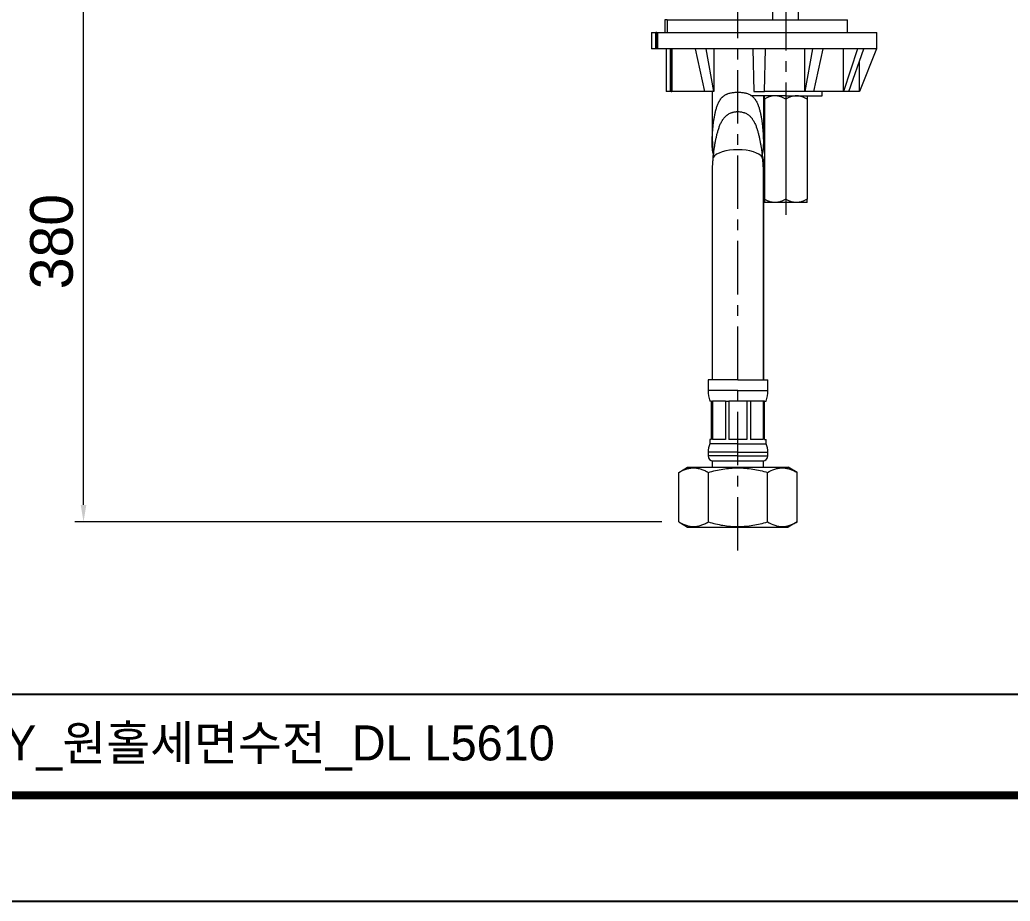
# Model space of a CAD drawing. Extents: x 0 to 790, y 0 to 579.
# Drawn here: x 331.9 to 563.9, y 0 to 206.4 of the extents above; entities that cross this region are included whole.
import ezdxf

# ---------------------------------------------------------------- set-up
doc = ezdxf.new("R2010")
doc.units = 0
doc.header["$LTSCALE"] = 10
doc.header["$MEASUREMENT"] = 0
doc.header["$PDMODE"] = 3
doc.header["$PDSIZE"] = -10
doc.linetypes.add('CENTER', pattern=[2, 1.25, -0.25, 0.25, -0.25])
doc.layers.get('0').update_dxf_attribs({"linetype": 'CONTINUOUS'})
doc.layers.get('DEFPOINTS').update_dxf_attribs({"linetype": 'CONTINUOUS'})
doc.layers.add('1', color=7, linetype='CONTINUOUS')
doc.layers.add('BODY', color=7, linetype='CONTINUOUS')
doc.styles.add('Daelim Dimension', font='')
doc.styles.get('Daelim Dimension').set_extended_font_data('나눔고딕')
doc.dimstyles.new('DEFAULT', dxfattribs={"dimscale": 2, "dimtxt": 2, "dimasz": 2, "dimexe": 0, "dimexo": 2, "dimgap": 1, "dimtad": 1, "dimdec": 0, "dimzin": 9, "dimdsep": 46, "dimtxsty": 'Daelim Dimension', "dimcen": 0.5, "dimclrd": 5, "dimclre": 5, "dimclrt": 256, "dimadec": 1, "dimazin": 0, "dimtfac": 1, "dimtdec": 0, "dimtix": 1, "dimtmove": 0, "dimatfit": 3, "dimfxl": 1, "dimtolj": 1, "dimtzin": 1, "dimlwd": 9, "dimlwe": 9, "dimarcsym": 0})

# ---------------------------------------------------------------- blocks, each defined once
blk = doc.blocks.new('*D4')
at = {"color": 5, "lineweight": 9, "ltscale": 0.5, "transparency": 16777216}
for p, q in [((477.34, 220.11), (344.78, 220.11)), ((346.78, 92.81), (346.78, 216.11)), ((482.23, 88.81), (344.78, 88.81))]:
    blk.add_line(p, q, dxfattribs=at)
at = {"color": 5, "ltscale": 0.5, "transparency": 16777216}
for points in [[(346.11, 216.11), (347.44, 216.11), (346.78, 220.11)], [(346.11, 92.81), (347.44, 92.81), (346.78, 88.81)]]:
    blk.add_solid(points, dxfattribs=at)
at = {"layer": 'DEFPOINTS', "color": 0, "ltscale": 0.5, "transparency": 16777216}
for p in [(346.78, 220.11), (481.34, 220.11), (486.23, 88.81)]:
    blk.add_point(p, dxfattribs=at)
at = {"color": 7, "ltscale": 0.5, "transparency": 16777216, "insert": (339.33, 154.46), "char_height": 10, "attachment_point": 5, "rotation": 90, "style": 'Daelim Dimension'}
blk.add_mtext('\\A1;380', dxfattribs=at)

msp = doc.modelspace()

# ---------------------------------------------------------------- linework, layer by layer
at = {"color": 5}
msp.add_line((12.7, 48.49), (648.72, 48.49), dxfattribs=at)
at = {"ltscale": 0.5}
msp.add_lwpolyline([(0, 0), (789.88, 0), (789.88, 578.76), (0, 578.76)], close=True, dxfattribs=at)
at = {"color": 5, "linetype": 'ByBlock', "lineweight": 200, "const_width": 1.82}
msp.add_lwpolyline([(12.7, 24.78), (777.1, 24.78), (777.1, 565.32), (12.7, 565.32)], close=True, dxfattribs=at)
at = {"layer": '1', "color": 7, "linetype": 'Continuous', "lineweight": 18}
for p, q in [((508.29, 206.41), (508.29, 219.11)), ((514.29, 206.41), (514.29, 219.11)), ((482.98, 206.41), (482.98, 203.41)), ((483.53, 206.41), (482.98, 206.41)), ((483.53, 206.41), (525.79, 206.41)), ((525.79, 203.41), (525.79, 206.41)), ((479.87, 203.41), (480.87, 203.41)), ((479.87, 203.41), (479.87, 199.61)), ((481.09, 203.41), (480.87, 203.41)), ((481.09, 203.41), (481.22, 203.41)), ((481.09, 203.41), (481.09, 199.61)), ((481.22, 203.41), (532.59, 203.41)), ((532.59, 199.61), (532.59, 203.41)), ((480.87, 199.61), (479.87, 199.61)), ((481.09, 199.61), (480.87, 199.61)), ((481.22, 199.61), (481.09, 199.61)), ((490.06, 199.61), (481.22, 199.61)), ((483.27, 199.61), (483.27, 189.61)), ((484.46, 199.61), (484.46, 189.61)), ((490.06, 199.6), (492.27, 189.61)), ((492.62, 199.61), (490.09, 199.61)), ((494.44, 189.61), (492.62, 199.61)), ((503.59, 199.61), (492.62, 199.61)), ((494.44, 199.61), (494.44, 189.61)), ((503.59, 199.6), (503.84, 189.61)), ((506.55, 199.61), (503.62, 199.61)), ((506.34, 189.61), (506.55, 199.61)), ((517.52, 199.61), (506.55, 199.61)), ((515.74, 189.61), (515.74, 199.61)), ((517.52, 199.6), (515.74, 189.61)), ((520.08, 199.61), (517.55, 199.61)), ((517.9, 189.61), (520.08, 199.61)), ((528.12, 199.61), (520.08, 199.61)), ((524.78, 189.61), (524.78, 199.61)), ((528.12, 199.6), (524.78, 189.61)), ((526.03, 189.61), (529.6, 199.61)), ((529.6, 199.61), (528.14, 199.61)), ((532.55, 199.6), (528.55, 189.61)), ((532.55, 199.61), (529.6, 199.61)), ((532.55, 199.61), (532.55, 199.6)), ((532.59, 199.61), (532.55, 199.61)), ((528.55, 189.61), (528.55, 196.67)), ((484.27, 189.61), (483.27, 189.61)), ((484.46, 189.61), (484.27, 189.61)), ((484.46, 189.61), (484.59, 189.61)), ((492.27, 189.61), (484.59, 189.61)), ((494.44, 189.61), (492.27, 189.61)), ((494.05, 189.61), (494.05, 177.84)), ((511.29, 188.61), (503.09, 188.61)), ((503.84, 189.61), (506.34, 189.61)), ((506.05, 188.61), (506.05, 177.83)), ((506.12, 177.81), (506.12, 188.61)), ((515.74, 189.61), (506.34, 189.61)), ((511.29, 188.61), (519.79, 188.61)), ((517.9, 189.61), (515.74, 189.61)), ((524.78, 189.61), (517.9, 189.61)), ((519.79, 188.61), (519.79, 189.61)), ((526.03, 189.61), (524.78, 189.61)), ((528.55, 189.61), (526.03, 189.61)), ((506.29, 187.83), (506.29, 164.38)), ((511.29, 187.83), (511.29, 164.38)), ((516.29, 187.83), (516.29, 164.38)), ((494.05, 171.41), (494.05, 157.11)), ((506.05, 157.11), (506.05, 171.45)), ((506.12, 157.11), (506.12, 171.43)), ((508.79, 163.61), (506.29, 163.61)), ((513.79, 163.61), (508.79, 163.61)), ((516.29, 163.61), (513.79, 163.61)), ((494.05, 157.11), (494.05, 122.11)), ((506.05, 122.11), (506.05, 157.11)), ((506.12, 122.11), (506.12, 157.11)), ((493.09, 122.11), (493.09, 119.6)), ((500.09, 122.11), (493.09, 122.11)), ((500.09, 122.11), (507.09, 122.11)), ((507.09, 119.6), (507.09, 122.11)), ((493.84, 117.11), (493.49, 117.11)), ((493.84, 117.11), (493.84, 108.11)), ((493.84, 117.11), (494.16, 117.11)), ((494.16, 117.11), (494.16, 108.11)), ((497.17, 117.11), (494.16, 117.11)), ((497.17, 117.11), (497.17, 108.11)), ((497.17, 117.11), (497.97, 117.11)), ((497.97, 117.11), (497.97, 108.11)), ((500.09, 117.11), (497.97, 117.11)), ((502.21, 117.11), (500.09, 117.11)), ((502.21, 117.11), (502.21, 108.11)), ((503, 117.11), (502.21, 117.11)), ((503, 117.11), (503, 108.11)), ((506.01, 117.11), (503, 117.11)), ((506.01, 117.11), (506.01, 108.11)), ((506.34, 117.11), (506.01, 117.11)), ((506.34, 108.11), (506.34, 117.11)), ((506.34, 117.11), (506.69, 117.11)), ((493.49, 108.11), (493.49, 107.11)), ((493.84, 108.11), (493.49, 108.11)), ((500.09, 107.11), (493.49, 107.11)), ((497.17, 108.11), (494.16, 108.11)), ((500.09, 108.11), (497.97, 108.11)), ((502.21, 108.11), (500.09, 108.11)), ((500.09, 107.11), (506.69, 107.11)), ((506.01, 108.11), (503, 108.11)), ((506.34, 108.11), (506.69, 108.11)), ((506.69, 107.11), (506.69, 108.11)), ((493.09, 105.15), (493.09, 104.31)), ((507.09, 104.31), (507.09, 105.15)), ((494.09, 103.11), (506.09, 103.11)), ((494.09, 101.61), (494.09, 103.11)), ((506.09, 101.61), (506.09, 103.11)), ((486.23, 100.41), (488.31, 101.61)), ((486.23, 88.81), (486.23, 100.41)), ((488.31, 101.61), (511.86, 101.61)), ((493.16, 88.81), (493.16, 100.41)), ((507.02, 88.81), (507.02, 100.41)), ((513.94, 100.41), (511.86, 101.61)), ((513.94, 88.81), (513.94, 100.41)), ((486.23, 88.81), (488.31, 87.61)), ((513.94, 88.81), (511.86, 87.61)), ((488.31, 87.61), (511.86, 87.61))]:
    msp.add_line(p, q, dxfattribs=at)
at = {"layer": '1', "color": 7, "linetype": 'Continuous', "lineweight": 13}
for p, q in [((483.53, 206.41), (483.53, 203.41)), ((480.87, 199.61), (480.87, 203.41)), ((481.22, 203.41), (481.22, 199.61)), ((484.27, 189.61), (484.27, 199.61)), ((484.59, 199.61), (484.59, 189.61)), ((511.29, 189.61), (511.29, 188.61)), ((506.12, 157.11), (506.05, 157.11)), ((500.09, 119.6), (493.09, 119.6)), ((500.09, 119.6), (507.09, 119.6)), ((500.09, 105.15), (493.09, 105.15)), ((500.09, 105.15), (507.09, 105.15)), ((500.09, 104.31), (493.09, 104.31)), ((500.09, 104.31), (507.09, 104.31))]:
    msp.add_line(p, q, dxfattribs=at)
at = {"layer": '1', "color": 7, "linetype": 'Continuous', "lineweight": 18}
for centre, radius, start, end in [((501.09, 119.6), 8, 180, 198.1949), ((499.09, 119.6), 8, 341.8051, 0), ((498.09, 105.15), 5, 156.9261, 180), ((502.09, 105.15), 5, 0, 23.0739), ((494.29, 104.31), 1.2, 180, 270), ((505.89, 104.31), 1.2, 270, 0)]:
    msp.add_arc(centre, radius, start, end, dxfattribs=at)
for centre, major_axis, ratio, start_param, end_param in [((505.16, 130.54), (-15.55, 68.98), 0.330242, 6.261945, 6.263282), ((505.09, 130.91), (0, 68.8), 0.399576, 0.053243, 0.054578), ((505.18, 131.39), (15.39, 68.12), 0.332266, 0.128354, 0.129694), ((505.99, 133.56), (23.74, 66), 0.181174, 0.119358, 0.120719)]:
    msp.add_ellipse(centre, major_axis=major_axis, ratio=ratio, start_param=start_param, end_param=end_param, dxfattribs=at)
at = {"layer": '1', "color": 7, "linetype": 'Continuous', "lineweight": 13}
for start_param, end_param in [(4.712389, 6.018344), (3.406434, 4.712389)]:
    msp.add_ellipse((500.05, 173.53), major_axis=(-6, 0), ratio=0.40909, start_param=start_param, end_param=end_param, dxfattribs=at)
at = {"layer": '1', "color": 7, "linetype": 'Continuous', "lineweight": 18}
for points, knots in [([(494.38, 174.95), (494.38, 174.96), (494.37, 174.97), (494.36, 174.99), (494.36, 175), (494.34, 175.02), (494.34, 175.04), (494.31, 175.09), (494.3, 175.14), (494.27, 175.22), (494.26, 175.25), (494.25, 175.31), (494.24, 175.34), (494.22, 175.42), (494.2, 175.49), (494.18, 175.61), (494.17, 175.67), (494.15, 175.8), (494.14, 175.87), (494.13, 175.97), (494.13, 176), (494.12, 176.07), (494.12, 176.1), (494.1, 176.27), (494.09, 176.4), (494.08, 176.67), (494.07, 176.81), (494.06, 177.09), (494.06, 177.22), (494.05, 177.5), (494.05, 177.64), (494.06, 177.92), (494.06, 178.05), (494.06, 178.33), (494.07, 178.47), (494.08, 178.89), (494.09, 179.17), (494.12, 179.73), (494.14, 180.01), (494.18, 180.56), (494.21, 180.84), (494.26, 181.4), (494.29, 181.67), (494.34, 182.09), (494.36, 182.23), (494.39, 182.51), (494.41, 182.64), (494.47, 183.06), (494.52, 183.33), (494.61, 183.88), (494.67, 184.16), (494.78, 184.7), (494.85, 184.97), (494.96, 185.38), (494.99, 185.51), (495.07, 185.78), (495.11, 185.91), (495.2, 186.17), (495.25, 186.3), (495.35, 186.56), (495.4, 186.68), (495.51, 186.94), (495.57, 187.06), (495.65, 187.21), (495.67, 187.24), (495.7, 187.3), (495.75, 187.39), (495.8, 187.48), (495.91, 187.65), (495.98, 187.76), (496.14, 187.98), (496.23, 188.08), (496.37, 188.23), (496.41, 188.28), (496.48, 188.35), (496.51, 188.37), (496.56, 188.42), (496.68, 188.53), (496.81, 188.63), (497.03, 188.78), (497.14, 188.84), (497.32, 188.93), (497.38, 188.96), (497.47, 189), (497.5, 189.02), (497.56, 189.04), (497.59, 189.05), (497.75, 189.12), (497.88, 189.16), (498.14, 189.23), (498.27, 189.26), (498.53, 189.32), (498.67, 189.34), (498.87, 189.37), (498.94, 189.38), (499.04, 189.39), (499.08, 189.4), (499.15, 189.4), (499.18, 189.41), (499.35, 189.42), (499.49, 189.43), (499.77, 189.44), (499.91, 189.45), (500.05, 189.45)], [0, 0, 0, 0, 0.002491, 0.002491, 0.005374, 0.005374, 0.008257, 0.008257, 0.019789, 0.019789, 0.025555, 0.025555, 0.031321, 0.031321, 0.042853, 0.042853, 0.054384, 0.054384, 0.065916, 0.065916, 0.071682, 0.071682, 0.077448, 0.077448, 0.100512, 0.100512, 0.123576, 0.123576, 0.14664, 0.14664, 0.169703, 0.169703, 0.192767, 0.192767, 0.215831, 0.215831, 0.261959, 0.261959, 0.308086, 0.308086, 0.354214, 0.354214, 0.400341, 0.400341, 0.423405, 0.423405, 0.446469, 0.446469, 0.492597, 0.492597, 0.538724, 0.538724, 0.584852, 0.584852, 0.607915, 0.607915, 0.630979, 0.630979, 0.654043, 0.654043, 0.677107, 0.677107, 0.700171, 0.700171, 0.705937, 0.705937, 0.711703, 0.723234, 0.723234, 0.746298, 0.746298, 0.769362, 0.769362, 0.780894, 0.780894, 0.78666, 0.78666, 0.792426, 0.81549, 0.81549, 0.838553, 0.838553, 0.850085, 0.850085, 0.855851, 0.855851, 0.861617, 0.861617, 0.884681, 0.884681, 0.907745, 0.907745, 0.930809, 0.930809, 0.942341, 0.942341, 0.948106, 0.948106, 0.953872, 0.953872, 0.976936, 0.976936, 1, 1, 1, 1]), ([(500.05, 189.45), (500.2, 189.45), (500.48, 189.44), (500.76, 189.42), (501.03, 189.4), (501.17, 189.38), (501.44, 189.34), (501.58, 189.32), (501.78, 189.28), (501.85, 189.26), (501.95, 189.24), (501.98, 189.23), (502.05, 189.21), (502.21, 189.16), (502.37, 189.11), (502.62, 189.01), (502.74, 188.96), (502.92, 188.87), (503.01, 188.82), (503.09, 188.76), (503.15, 188.73), (503.18, 188.71), (503.32, 188.61), (503.42, 188.53), (503.62, 188.36), (503.72, 188.26), (503.9, 188.06), (503.98, 187.96), (504.08, 187.82), (504.1, 187.79), (504.14, 187.74), (504.2, 187.65), (504.25, 187.57), (504.36, 187.39), (504.43, 187.27), (504.55, 187.03), (504.61, 186.9), (504.72, 186.65), (504.77, 186.52), (504.85, 186.33), (504.87, 186.26), (504.92, 186.13), (504.94, 186.06), (505.01, 185.86), (505.05, 185.73), (505.13, 185.46), (505.17, 185.33), (505.27, 184.93), (505.33, 184.66), (505.45, 184.11), (505.5, 183.84), (505.6, 183.29), (505.64, 183.02), (505.72, 182.47), (505.76, 182.19), (505.82, 181.64), (505.85, 181.36), (505.89, 180.94), (505.9, 180.81), (505.93, 180.53), (505.94, 180.39), (505.97, 179.97), (505.99, 179.69), (506.02, 179.13), (506.03, 178.86), (506.04, 178.44), (506.05, 178.3), (506.05, 178.02), (506.05, 177.88), (506.05, 177.6), (506.05, 177.46), (506.05, 177.19), (506.05, 177.05), (506.04, 176.77), (506.03, 176.64), (506.01, 176.37), (506, 176.23), (505.99, 176.06), (505.98, 176.03), (505.98, 175.96), (505.97, 175.93), (505.96, 175.83), (505.95, 175.77), (505.93, 175.64), (505.92, 175.58), (505.9, 175.48), (505.9, 175.45), (505.88, 175.39), (505.88, 175.36), (505.85, 175.28), (505.84, 175.22), (505.8, 175.12), (505.79, 175.07), (505.76, 175.02), (505.75, 175.01), (505.74, 174.98), (505.74, 174.97), (505.73, 174.96), (505.73, 174.96), (505.73, 174.96)], [0, 0, 0, 0, 0.023109, 0.046217, 0.046217, 0.069326, 0.069326, 0.092434, 0.092434, 0.103989, 0.103989, 0.109766, 0.109766, 0.115543, 0.138651, 0.138651, 0.16176, 0.16176, 0.173314, 0.179091, 0.179091, 0.184869, 0.184869, 0.207977, 0.207977, 0.231086, 0.231086, 0.254194, 0.254194, 0.259971, 0.259971, 0.265748, 0.277303, 0.277303, 0.300411, 0.300411, 0.32352, 0.32352, 0.346628, 0.346628, 0.358183, 0.358183, 0.369737, 0.369737, 0.392846, 0.392846, 0.415954, 0.415954, 0.462171, 0.462171, 0.508388, 0.508388, 0.554606, 0.554606, 0.600823, 0.600823, 0.64704, 0.64704, 0.670148, 0.670148, 0.693257, 0.693257, 0.739474, 0.739474, 0.785691, 0.785691, 0.8088, 0.8088, 0.831908, 0.831908, 0.855017, 0.855017, 0.878125, 0.878125, 0.901234, 0.901234, 0.924343, 0.924343, 0.93012, 0.93012, 0.935897, 0.935897, 0.947451, 0.947451, 0.959005, 0.959005, 0.964783, 0.964783, 0.97056, 0.97056, 0.982114, 0.982114, 0.993668, 0.993668, 0.996557, 0.996557, 0.999445, 0.999445, 1, 1, 1, 1]), ([(506.29, 187.83), (506.29, 187.95), (506.29, 188.05), (506.29, 188.24), (506.29, 188.32), (506.29, 188.46), (506.29, 188.51), (506.29, 188.57), (506.29, 188.58), (506.29, 188.6), (506.29, 188.6), (506.29, 188.61), (506.29, 188.61), (506.29, 188.61)], [0, 0, 0, 0, 0.250175, 0.250175, 0.50035, 0.50035, 0.750526, 0.750526, 0.875613, 0.875613, 0.938157, 0.938157, 1, 1, 1, 1]), ([(508.79, 188.61), (508.57, 188.61), (508.35, 188.59), (507.92, 188.51), (507.71, 188.46), (507.45, 188.37), (507.4, 188.36), (507.29, 188.32), (507.24, 188.3), (507.09, 188.24), (506.98, 188.19), (506.68, 188.05), (506.48, 187.95), (506.29, 187.83)], [0, 0, 0, 0, 0.25, 0.25, 0.5, 0.5, 0.5625, 0.5625, 0.625, 0.625, 0.75, 0.75, 1, 1, 1, 1]), ([(511.29, 187.83), (511.09, 187.95), (510.89, 188.05), (510.49, 188.24), (510.29, 188.32), (509.87, 188.46), (509.66, 188.51), (509.34, 188.57), (509.23, 188.58), (509.06, 188.6), (509.01, 188.6), (508.9, 188.61), (508.84, 188.61), (508.79, 188.61)], [0, 0, 0, 0, 0.25, 0.25, 0.5, 0.5, 0.75, 0.75, 0.875, 0.875, 0.9375, 0.9375, 1, 1, 1, 1]), ([(513.79, 188.61), (513.57, 188.61), (513.35, 188.59), (512.92, 188.51), (512.71, 188.46), (512.45, 188.37), (512.4, 188.36), (512.29, 188.32), (512.24, 188.3), (512.09, 188.24), (511.98, 188.19), (511.68, 188.05), (511.48, 187.95), (511.29, 187.83)], [0, 0, 0, 0, 0.25, 0.25, 0.5, 0.5, 0.5625, 0.5625, 0.625, 0.625, 0.75, 0.75, 1, 1, 1, 1]), ([(516.29, 187.83), (516.09, 187.95), (515.89, 188.05), (515.49, 188.24), (515.29, 188.32), (514.87, 188.46), (514.66, 188.51), (514.34, 188.57), (514.23, 188.58), (514.06, 188.6), (514.01, 188.6), (513.9, 188.61), (513.84, 188.61), (513.79, 188.61)], [0, 0, 0, 0, 0.25, 0.25, 0.5, 0.5, 0.75, 0.75, 0.875, 0.875, 0.9375, 0.9375, 1, 1, 1, 1]), ([(516.29, 188.61), (516.29, 188.61), (516.29, 188.59), (516.29, 188.51), (516.29, 188.46), (516.29, 188.37), (516.29, 188.36), (516.29, 188.32), (516.29, 188.3), (516.29, 188.24), (516.29, 188.19), (516.29, 188.05), (516.29, 187.95), (516.29, 187.83)], [0, 0, 0, 0, 0.25, 0.25, 0.5, 0.5, 0.5625, 0.5625, 0.625, 0.625, 0.75, 0.75, 1, 1, 1, 1]), ([(494.26, 174.17), (494.3, 174.45), (494.33, 174.73), (494.4, 175.28), (494.44, 175.56), (494.52, 176.11), (494.56, 176.39), (494.65, 176.94), (494.7, 177.22), (494.8, 177.77), (494.85, 178.04), (494.96, 178.59), (495.02, 178.86), (495.14, 179.41), (495.21, 179.68), (495.36, 180.22), (495.43, 180.49), (495.56, 180.89), (495.61, 181.02), (495.7, 181.28), (495.75, 181.42), (495.85, 181.68), (495.9, 181.81), (496.01, 182.06), (496.07, 182.19), (496.2, 182.44), (496.26, 182.56), (496.37, 182.75), (496.42, 182.84), (496.48, 182.92), (496.51, 182.98), (496.53, 183.01), (496.63, 183.16), (496.71, 183.27), (496.88, 183.49), (496.97, 183.59), (497.16, 183.79), (497.27, 183.89), (497.4, 184), (497.42, 184.03), (497.48, 184.07), (497.51, 184.09), (497.59, 184.15), (497.65, 184.19), (497.93, 184.39), (498.18, 184.51), (498.5, 184.64), (498.6, 184.68), (498.7, 184.71), (498.76, 184.73), (498.8, 184.74), (498.97, 184.78), (499.1, 184.81), (499.38, 184.86), (499.51, 184.88), (499.72, 184.9), (499.79, 184.9), (499.9, 184.9), (499.93, 184.91), (500.01, 184.91), (500.04, 184.91), (500.22, 184.91), (500.36, 184.9), (500.63, 184.87), (500.77, 184.86), (501.05, 184.81), (501.18, 184.77), (501.38, 184.72), (501.45, 184.7), (501.58, 184.65), (501.65, 184.63), (501.97, 184.5), (502.21, 184.37), (502.5, 184.17), (502.55, 184.13), (502.63, 184.07), (502.66, 184.04), (502.71, 184), (502.85, 183.89), (502.97, 183.77), (503.16, 183.56), (503.25, 183.46), (503.38, 183.29), (503.42, 183.24), (503.5, 183.12), (503.54, 183.06), (503.66, 182.89), (503.73, 182.77), (503.87, 182.53), (503.93, 182.4), (504.05, 182.15), (504.11, 182.03), (504.22, 181.77), (504.27, 181.64), (504.37, 181.38), (504.42, 181.25), (504.49, 181.05), (504.51, 180.99), (504.56, 180.85), (504.58, 180.79), (504.68, 180.45), (504.76, 180.18), (504.9, 179.65), (504.97, 179.38), (505.1, 178.83), (505.15, 178.56), (505.26, 178.02), (505.32, 177.75), (505.41, 177.2), (505.46, 176.92), (505.55, 176.38), (505.59, 176.1), (505.67, 175.55), (505.71, 175.28), (505.78, 174.72), (505.81, 174.45), (505.84, 174.17)], [0, 0, 0, 0, 0.03125, 0.03125, 0.0625, 0.0625, 0.09375, 0.09375, 0.125, 0.125, 0.15625, 0.15625, 0.1875, 0.1875, 0.21875, 0.21875, 0.25, 0.25, 0.265625, 0.265625, 0.28125, 0.28125, 0.296875, 0.296875, 0.3125, 0.3125, 0.328125, 0.328125, 0.335937, 0.339844, 0.339844, 0.34375, 0.34375, 0.359375, 0.359375, 0.375, 0.375, 0.390625, 0.390625, 0.394531, 0.394531, 0.398437, 0.398437, 0.40625, 0.40625, 0.4375, 0.4375, 0.445312, 0.449219, 0.449219, 0.453125, 0.453125, 0.46875, 0.46875, 0.484375, 0.484375, 0.492187, 0.492187, 0.496094, 0.496094, 0.5, 0.5, 0.515625, 0.515625, 0.53125, 0.53125, 0.546875, 0.546875, 0.554687, 0.554687, 0.5625, 0.5625, 0.59375, 0.59375, 0.601562, 0.601562, 0.605469, 0.605469, 0.609375, 0.625, 0.625, 0.640625, 0.640625, 0.648437, 0.648437, 0.65625, 0.65625, 0.671875, 0.671875, 0.6875, 0.6875, 0.703125, 0.703125, 0.71875, 0.71875, 0.734375, 0.734375, 0.742187, 0.742187, 0.75, 0.75, 0.78125, 0.78125, 0.8125, 0.8125, 0.84375, 0.84375, 0.875, 0.875, 0.90625, 0.90625, 0.9375, 0.9375, 0.96875, 0.96875, 1, 1, 1, 1]), ([(494.12, 177.89), (494.12, 177.84), (494.12, 177.79), (494.12, 177.6), (494.12, 177.46), (494.12, 177.19), (494.13, 177.05), (494.14, 176.77), (494.14, 176.64), (494.16, 176.37), (494.17, 176.23), (494.19, 176.06), (494.19, 176.03), (494.2, 175.96), (494.2, 175.93), (494.21, 175.83), (494.22, 175.77), (494.24, 175.64), (494.25, 175.58), (494.27, 175.48), (494.28, 175.45), (494.29, 175.39), (494.3, 175.36), (494.32, 175.28), (494.33, 175.22), (494.36, 175.13), (494.38, 175.09), (494.39, 175.06)], [0, 0, 0, 0, 0.047823, 0.047823, 0.18604, 0.18604, 0.324257, 0.324257, 0.462474, 0.462474, 0.600691, 0.600691, 0.635245, 0.635245, 0.669799, 0.669799, 0.738908, 0.738908, 0.808016, 0.808016, 0.842571, 0.842571, 0.877125, 0.877125, 0.946233, 0.946233, 1, 1, 1, 1]), ([(505.74, 174.88), (505.75, 174.89), (505.76, 174.91), (505.78, 174.94), (505.8, 174.96), (505.81, 174.99), (505.82, 175), (505.83, 175.02), (505.83, 175.04), (505.86, 175.09), (505.88, 175.14), (505.9, 175.22), (505.91, 175.25), (505.93, 175.31), (505.93, 175.34), (505.96, 175.42), (505.97, 175.49), (505.99, 175.61), (506, 175.67), (506.02, 175.8), (506.03, 175.87), (506.04, 175.97), (506.04, 176), (506.05, 176.07), (506.06, 176.1), (506.07, 176.27), (506.08, 176.4), (506.1, 176.67), (506.1, 176.81), (506.11, 177.09), (506.12, 177.22), (506.12, 177.5), (506.12, 177.64), (506.12, 177.8), (506.12, 177.82), (506.12, 177.84)], [0, 0, 0, 0, 0.028049, 0.028049, 0.059779, 0.059779, 0.075644, 0.075644, 0.091509, 0.091509, 0.154969, 0.154969, 0.186699, 0.186699, 0.218428, 0.218428, 0.281888, 0.281888, 0.345348, 0.345348, 0.408808, 0.408808, 0.440538, 0.440538, 0.472268, 0.472268, 0.599187, 0.599187, 0.726107, 0.726107, 0.853027, 0.853027, 0.979946, 0.979946, 1, 1, 1, 1]), ([(494.26, 174.17), (494.25, 174.02), (494.23, 173.86), (494.2, 173.56), (494.18, 173.4), (494.16, 173.17), (494.15, 173.1), (494.14, 172.94), (494.13, 172.87), (494.12, 172.72), (494.12, 172.64), (494.1, 172.49), (494.1, 172.42), (494.09, 172.27), (494.08, 172.19), (494.07, 172.05), (494.07, 171.97), (494.07, 171.88), (494.07, 171.87), (494.06, 171.83), (494.06, 171.81), (494.06, 171.76), (494.06, 171.73), (494.06, 171.62), (494.05, 171.56), (494.05, 171.48), (494.05, 171.46), (494.05, 171.43), (494.05, 171.42), (494.05, 171.39), (494.05, 171.38), (494.05, 171.37)], [0, 0, 0, 0, 0.158153, 0.158153, 0.316306, 0.316306, 0.395382, 0.395382, 0.474458, 0.474458, 0.553535, 0.553535, 0.632611, 0.632611, 0.711688, 0.711688, 0.790764, 0.790764, 0.810533, 0.810533, 0.830302, 0.830302, 0.86984, 0.86984, 0.948917, 0.948917, 0.968686, 0.968686, 0.988455, 0.988455, 1, 1, 1, 1]), ([(506.05, 171.42), (506.05, 171.44), (506.05, 171.46), (506.05, 171.54), (506.05, 171.61), (506.05, 171.75), (506.05, 171.82), (506.04, 171.96), (506.03, 172.03), (506.03, 172.18), (506.02, 172.26), (506.01, 172.41), (506.01, 172.48), (505.99, 172.64), (505.99, 172.71), (505.97, 172.94), (505.96, 173.09), (505.93, 173.4), (505.91, 173.55), (505.88, 173.86), (505.86, 174.01), (505.84, 174.17)], [0, 0, 0, 0, 0.024351, 0.024351, 0.105655, 0.105655, 0.186959, 0.186959, 0.268263, 0.268263, 0.349567, 0.349567, 0.430871, 0.430871, 0.512175, 0.512175, 0.674784, 0.674784, 0.837392, 0.837392, 1, 1, 1, 1]), ([(505.91, 174.17), (505.93, 174.02), (505.94, 173.86), (505.98, 173.56), (505.99, 173.4), (506.01, 173.17), (506.02, 173.1), (506.03, 172.94), (506.04, 172.87), (506.05, 172.72), (506.06, 172.64), (506.07, 172.49), (506.07, 172.42), (506.08, 172.27), (506.09, 172.19), (506.1, 172.05), (506.1, 171.97), (506.11, 171.88), (506.11, 171.87), (506.11, 171.83), (506.11, 171.81), (506.11, 171.76), (506.11, 171.73), (506.12, 171.62), (506.12, 171.56), (506.12, 171.48), (506.12, 171.46), (506.12, 171.44), (506.12, 171.43), (506.12, 171.42)], [0, 0, 0, 0, 0.161186, 0.161186, 0.322373, 0.322373, 0.402966, 0.402966, 0.483559, 0.483559, 0.564152, 0.564152, 0.644745, 0.644745, 0.725338, 0.725338, 0.805932, 0.805932, 0.82608, 0.82608, 0.846228, 0.846228, 0.886525, 0.886525, 0.967118, 0.967118, 0.987266, 0.987266, 1, 1, 1, 1]), ([(506.29, 164.38), (506.29, 164.27), (506.29, 164.16), (506.29, 163.98), (506.29, 163.89), (506.29, 163.76), (506.29, 163.7), (506.29, 163.65), (506.29, 163.63), (506.29, 163.62), (506.29, 163.61), (506.29, 163.61), (506.29, 163.61), (506.29, 163.61)], [0, 0, 0, 0, 0.250175, 0.250175, 0.50035, 0.50035, 0.750526, 0.750526, 0.875613, 0.875613, 0.938157, 0.938157, 1, 1, 1, 1]), ([(508.79, 163.61), (508.57, 163.61), (508.35, 163.63), (507.92, 163.7), (507.71, 163.75), (507.45, 163.84), (507.4, 163.86), (507.29, 163.9), (507.24, 163.92), (507.09, 163.98), (506.98, 164.02), (506.68, 164.16), (506.48, 164.27), (506.29, 164.38)], [0, 0, 0, 0, 0.25, 0.25, 0.5, 0.5, 0.5625, 0.5625, 0.625, 0.625, 0.75, 0.75, 1, 1, 1, 1]), ([(511.29, 164.38), (511.09, 164.27), (510.89, 164.16), (510.49, 163.98), (510.29, 163.89), (509.87, 163.76), (509.66, 163.7), (509.34, 163.65), (509.23, 163.63), (509.06, 163.62), (509.01, 163.61), (508.9, 163.61), (508.84, 163.61), (508.79, 163.61)], [0, 0, 0, 0, 0.25, 0.25, 0.5, 0.5, 0.75, 0.75, 0.875, 0.875, 0.9375, 0.9375, 1, 1, 1, 1]), ([(513.79, 163.61), (513.57, 163.61), (513.35, 163.63), (512.92, 163.7), (512.71, 163.75), (512.45, 163.84), (512.4, 163.86), (512.29, 163.9), (512.24, 163.92), (512.09, 163.98), (511.98, 164.02), (511.68, 164.16), (511.48, 164.27), (511.29, 164.38)], [0, 0, 0, 0, 0.25, 0.25, 0.5, 0.5, 0.5625, 0.5625, 0.625, 0.625, 0.75, 0.75, 1, 1, 1, 1]), ([(516.29, 164.38), (516.09, 164.27), (515.89, 164.16), (515.49, 163.98), (515.29, 163.89), (514.87, 163.76), (514.66, 163.7), (514.34, 163.65), (514.23, 163.63), (514.06, 163.62), (514.01, 163.61), (513.9, 163.61), (513.84, 163.61), (513.79, 163.61)], [0, 0, 0, 0, 0.25, 0.25, 0.5, 0.5, 0.75, 0.75, 0.875, 0.875, 0.9375, 0.9375, 1, 1, 1, 1]), ([(516.29, 163.61), (516.29, 163.61), (516.29, 163.63), (516.29, 163.7), (516.29, 163.75), (516.29, 163.84), (516.29, 163.86), (516.29, 163.9), (516.29, 163.92), (516.29, 163.98), (516.29, 164.02), (516.29, 164.16), (516.29, 164.27), (516.29, 164.38)], [0, 0, 0, 0, 0.25, 0.25, 0.5, 0.5, 0.5625, 0.5625, 0.625, 0.625, 0.75, 0.75, 1, 1, 1, 1]), ([(486.23, 100.41), (486.8, 100.73), (487.37, 101), (488.23, 101.28), (488.52, 101.35), (489.1, 101.45), (489.39, 101.48), (489.76, 101.48), (489.83, 101.48), (489.95, 101.47), (489.98, 101.47), (490.06, 101.47), (490.24, 101.45), (490.42, 101.43), (490.86, 101.36), (491.15, 101.28), (491.73, 101.1), (492.02, 100.98), (492.59, 100.72), (492.87, 100.57), (493.16, 100.41)], [0, 0, 0, 0, 0.25, 0.25, 0.375, 0.375, 0.5, 0.5, 0.53125, 0.53125, 0.546875, 0.546875, 0.5625, 0.625, 0.625, 0.75, 0.75, 0.875, 0.875, 1, 1, 1, 1]), ([(493.16, 100.41), (494.29, 100.73), (495.43, 101), (497.16, 101.28), (497.73, 101.35), (498.9, 101.45), (499.48, 101.48), (500.22, 101.48), (500.37, 101.48), (500.59, 101.47), (500.66, 101.47), (500.81, 101.47), (501.18, 101.45), (501.55, 101.43), (502.43, 101.36), (503.01, 101.28), (504.16, 101.1), (504.74, 100.98), (505.88, 100.72), (506.45, 100.57), (507.02, 100.41)], [0, 0, 0, 0, 0.25, 0.25, 0.375, 0.375, 0.5, 0.5, 0.53125, 0.53125, 0.546875, 0.546875, 0.5625, 0.625, 0.625, 0.75, 0.75, 0.875, 0.875, 1, 1, 1, 1]), ([(507.02, 100.41), (507.58, 100.73), (508.15, 101), (509.01, 101.28), (509.3, 101.35), (509.89, 101.45), (510.18, 101.48), (510.55, 101.48), (510.62, 101.48), (510.73, 101.47), (510.77, 101.47), (510.84, 101.47), (511.03, 101.45), (511.21, 101.43), (511.65, 101.36), (511.94, 101.28), (512.52, 101.1), (512.8, 100.98), (513.37, 100.72), (513.66, 100.57), (513.94, 100.41)], [0, 0, 0, 0, 0.25, 0.25, 0.375, 0.375, 0.5, 0.5, 0.53125, 0.53125, 0.546875, 0.546875, 0.5625, 0.625, 0.625, 0.75, 0.75, 0.875, 0.875, 1, 1, 1, 1]), ([(486.23, 88.81), (486.8, 88.48), (487.37, 88.21), (488.23, 87.93), (488.52, 87.86), (489.1, 87.76), (489.39, 87.74), (489.76, 87.74), (489.83, 87.74), (489.95, 87.74), (489.98, 87.74), (490.06, 87.75), (490.24, 87.76), (490.42, 87.78), (490.86, 87.86), (491.15, 87.93), (491.73, 88.12), (492.02, 88.23), (492.59, 88.5), (492.87, 88.64), (493.16, 88.81)], [0, 0, 0, 0, 0.25, 0.25, 0.375, 0.375, 0.5, 0.5, 0.53125, 0.53125, 0.546875, 0.546875, 0.5625, 0.625, 0.625, 0.75, 0.75, 0.875, 0.875, 1, 1, 1, 1]), ([(493.16, 88.81), (494.29, 88.48), (495.43, 88.21), (497.16, 87.93), (497.73, 87.86), (498.9, 87.76), (499.48, 87.74), (500.22, 87.74), (500.37, 87.74), (500.59, 87.74), (500.66, 87.74), (500.81, 87.75), (501.18, 87.76), (501.55, 87.78), (502.43, 87.86), (503.01, 87.93), (504.16, 88.12), (504.74, 88.23), (505.88, 88.5), (506.45, 88.64), (507.02, 88.81)], [0, 0, 0, 0, 0.25, 0.25, 0.375, 0.375, 0.5, 0.5, 0.53125, 0.53125, 0.546875, 0.546875, 0.5625, 0.625, 0.625, 0.75, 0.75, 0.875, 0.875, 1, 1, 1, 1]), ([(507.02, 88.81), (507.58, 88.48), (508.15, 88.21), (509.01, 87.93), (509.3, 87.86), (509.89, 87.76), (510.18, 87.74), (510.55, 87.74), (510.62, 87.74), (510.73, 87.74), (510.77, 87.74), (510.84, 87.75), (511.03, 87.76), (511.21, 87.78), (511.65, 87.86), (511.94, 87.93), (512.52, 88.12), (512.8, 88.23), (513.37, 88.49), (513.66, 88.64), (513.94, 88.81)], [0, 0, 0, 0, 0.25, 0.25, 0.375, 0.375, 0.5, 0.5, 0.53125, 0.53125, 0.546875, 0.546875, 0.5625, 0.625, 0.625, 0.75, 0.75, 0.875, 0.875, 1, 1, 1, 1])]:
    msp.add_open_spline(points, degree=3, knots=knots, dxfattribs=at)
msp.add_open_spline([(505.91, 174.17), (505.88, 174.44), (505.85, 174.7), (505.81, 174.97)], degree=3, dxfattribs=at)
at = {"layer": 'BODY', "color": 1, "linetype": 'CENTER', "lineweight": 5}
for p, q in [((500.09, 82.11), (500.09, 231.2)), ((511.29, 231.72), (511.29, 160.75))]:
    msp.add_line(p, q, dxfattribs=at)

# ---------------------------------------------------------------- texts
at = {"color": 2, "insert": (154.51, 41.16), "char_height": 8.198, "width": 362.8925, "attachment_point": 1, "style": 'Daelim Dimension'}
msp.add_mtext('{\\fPretendard Variable SemiBold|b0|i0|c129|p2;대림바스(주)} Single lever_HARMONY_원홀세면수전_DL L5610', dxfattribs=at)

# ---------------------------------------------------------------- dimensions: what is measured, and where the dimension line sits
at = {"color": 5, "ltscale": 0.5}
dim = msp.add_linear_dim(base=(346.78, 220.11), p1=(486.23, 88.81), p2=(481.34, 220.11), angle=90, text='380', dimstyle='DEFAULT', override={"dimtxt": 5, "dimexe": 1, "dimdec": 0, "dimclrd": 5, "dimclre": 5, "dimclrt": 7}, dxfattribs=at)
dim.commit()
dim.dimension.update_dxf_attribs({"geometry": '*D4', "text_midpoint": (339.33, 154.46)})

doc.saveas('drawing.dxf')
